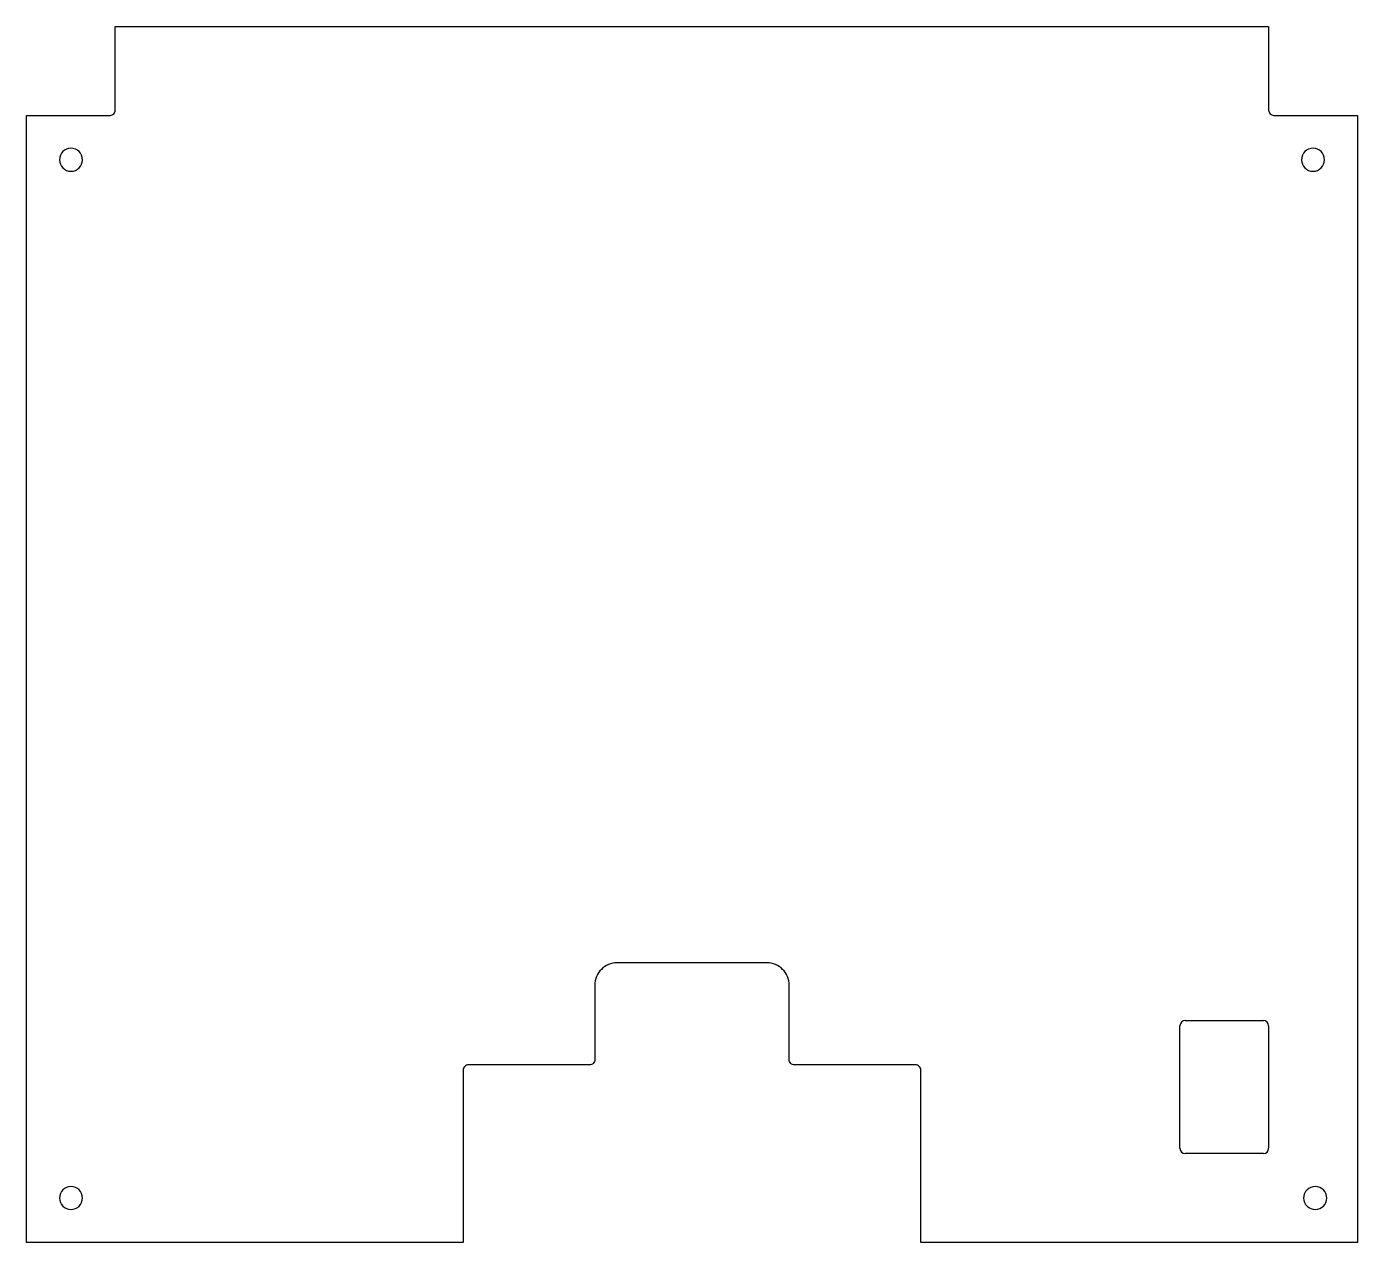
# Model space of a CAD drawing. Header units: millimetres. Extents: x -301 to -1, y -254 to 20.
import ezdxf

# ---------------------------------------------------------------- set-up
doc = ezdxf.new("R2010")
doc.units = ezdxf.units.MM
doc.layers.get('0').update_dxf_attribs({"linetype": 'CONTINUOUS'})

msp = doc.modelspace()

# ---------------------------------------------------------------- linework, layer by layer
for p, q in [((-41, -232.8, 0), (-41, -205.2, 0)), ((-39.8, -204, 0), (-22.2, -204, 0)), ((-21, -205.2, 0), (-21, -232.8, 0)), ((-22.2, -234, 0), (-39.8, -234, 0))]:
    msp.add_line(p, q)
msp.add_lwpolyline([(-174.1, -214), (-201.4, -214, 0.414214), (-202.6, -215.2), (-202.6, -254), (-301, -254), (-301, 0), (-282.2, 0, 0.414214), (-281, 1.2), (-281, 20), (-21, 20), (-21, 1.2, 0.414214), (-19.8, 0), (-1, 0), (-1, -254), (-99.4, -254), (-99.4, -215.2, 0.414214), (-100.6, -214), (-127.9, -214, -0.414214), (-129.1, -212.8), (-129.1, -196, 0.414214), (-134.1, -191), (-167.9, -191, 0.414214), (-172.9, -196), (-172.9, -212.8, -0.414214)], format="xyb", close=True)
at = {"extrusion": (-2.18953e-47, 3.6463e-63, -1)}
for centre in [(291, -10, 0), (11, -10, 0), (291, -244, 0), (10.51, -244, 0)]:
    msp.add_circle(centre, 2.6, dxfattribs=at)
for centre, start, end in [((-39.8, -205.2, 0), 90, 180), ((-22.2, -205.2, 0), 0, 90), ((-39.8, -232.8, 0), 180, 270), ((-22.2, -232.8, 0), -90, 0)]:
    msp.add_arc(centre, 1.2, start, end)

doc.saveas('drawing.dxf')
